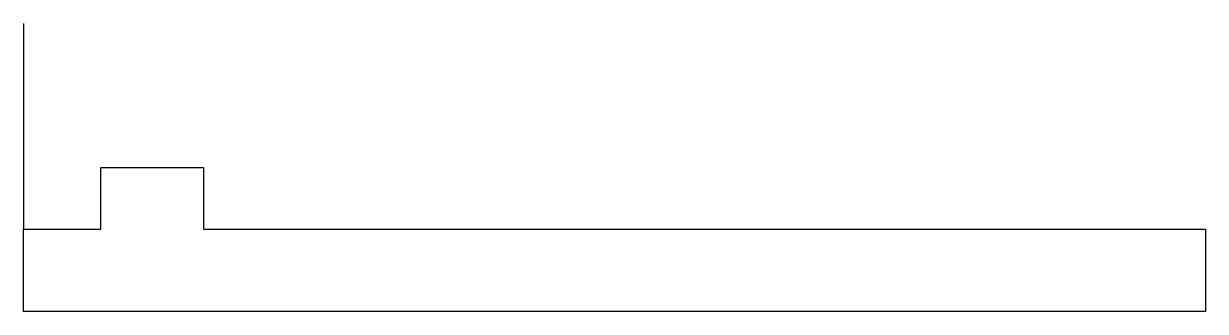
# Model space of a CAD drawing. Header units: inches. Extents: x 0 to 5.75, y -4.9 to -3.5.
import ezdxf

# ---------------------------------------------------------------- set-up
doc = ezdxf.new("R2010")
doc.units = ezdxf.units.IN
doc.layers.get('0').update_dxf_attribs({"linetype": 'CONTINUOUS'})

msp = doc.modelspace()

# ---------------------------------------------------------------- linework, layer by layer
msp.add_line((0, -3.5), (0, -4.5))
msp.add_lwpolyline([(0, -4.9), (0, -4.5), (0.375, -4.5), (0.375, -4.2), (0.875, -4.2), (0.875, -4.5), (5.75, -4.5), (5.75, -4.9)], close=True)

doc.saveas('drawing.dxf')
